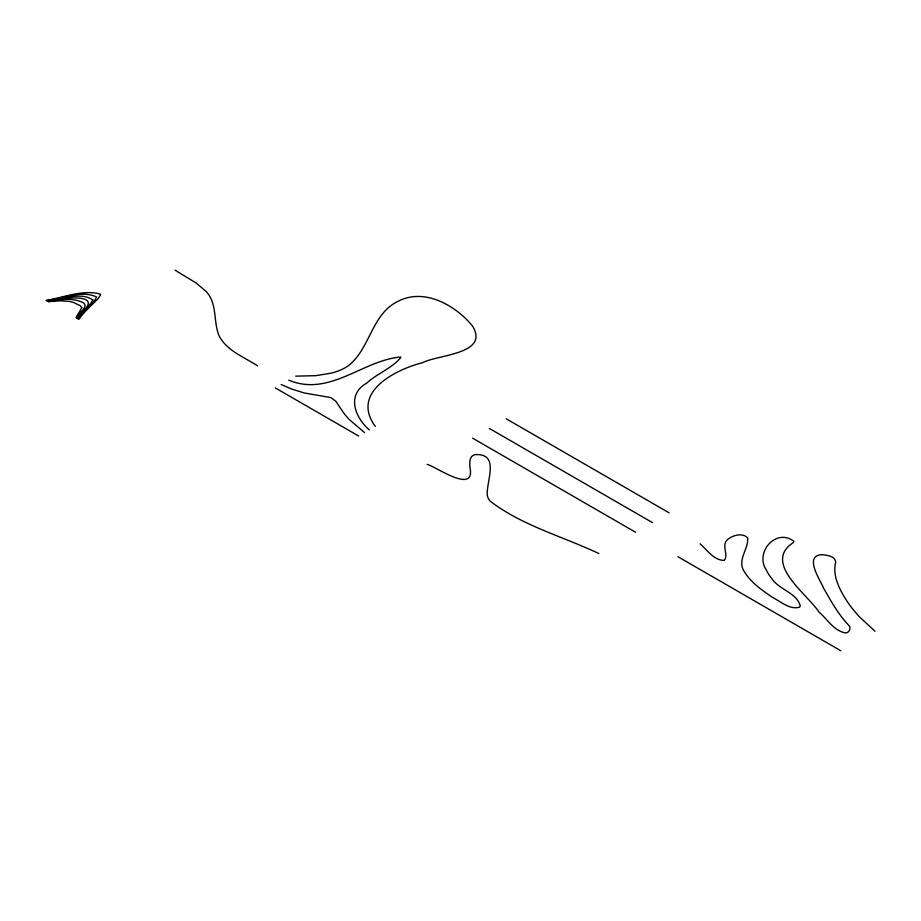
<?xml version="1.0" encoding="UTF-8"?>
<svg xmlns="http://www.w3.org/2000/svg" width="921" height="921" viewBox="0 0 921 921"><rect width="100%" height="100%" fill="white"/><g stroke="black" fill="none" stroke-linecap="round" stroke-linejoin="round"><path stroke-width="1.38" d="M295.699 376.148L315.961 375.664L331.606 373.063A46.637 26.928 0 0 0 348.034 365.971C370.461 348.898 371.267 313.693 398.655 300.994C424.834 287.847 455.458 305.404 472.358 325.804C490.225 354.332 437.406 354.597 422.578 362.701C395.374 369.494 350.268 392.427 375.308 426.411M288.757 380.154C329.315 397.227 362.759 360.284 400.566 357.014L400.842 357.486C391.966 368.331 377.115 373.5 366.708 383.113C346.296 394.579 354.815 417.386 369.275 429.888M598.823 553.521C562.708 536.413 522.195 525.707 490.191 501.162A27.1 15.645 0 0 1 487.336 495.579C485.839 481.741 500.656 453.201 475.109 454.617C468.766 455.907 469.503 463.942 470.205 468.789C474.373 494.347 435.173 466.164 427.183 464.391M281.17 384.541L291.266 388.881L304.218 392.968L330.881 397.584L335.785 401.245L343.073 412.09A138.484 79.954 0 0 0 349.646 419.861L364.578 432.605M506.193 418.779L669.199 512.882M489.408 428.472L652.413 522.587M472.611 438.166L635.617 532.28M677.914 556.698L840.919 650.813M275.321 387.914L358.66 436.024M175.082 270.187L196.208 283.058L206.154 291.508A62.329 35.988 0 0 1 210.161 297.034C216.573 308.926 213.914 323.225 218.979 335.543C226.578 350.832 244.077 356.991 257.558 365.821M874.95 631.161L859.754 617.151A236.34 136.446 0 0 1 844.522 597.292C838.317 586.827 832.469 574.439 835.727 562.04C834.933 555.847 826.839 555.236 821.935 554.672C803.423 555.708 820.358 579.977 823.501 588.012C830.926 600.987 838.26 614.342 848.667 625.221C851.522 627.592 849.507 632.301 846.18 632.957C834.368 631.645 827.288 619.096 818.884 611.935C807.199 593.849 761.943 562.696 793.637 542.342L793.787 541.203C775.989 527.791 754.506 552.347 766.341 570.064A84.663 48.882 0 0 0 771.959 578.745C779.178 589.843 796.987 592.767 800.268 606.006L799.497 607.181C789.827 610.047 780.697 601.494 772.535 597.43C762.035 590.234 751.018 582.694 744.283 571.607C736.708 560.233 748.554 549.423 747.702 538.037C742.648 531.993 731.32 535.469 726.508 540.604C721.845 546.51 728.592 554.776 724.378 560.359C714.12 560.67 707.178 549.929 700.121 543.874M100.562 294.732L98.305 298.485L85.665 310.964A180.24 104.061 0 0 0 78.861 319.299L78.297 318.977C82.832 310.527 92.837 305.358 96.647 296.965C81.29 289.862 62.536 298.565 46.614 300.683L46.05 300.361C63.63 297.644 82.671 289.263 100.274 294.075L100.562 294.732M92.814 299.947L90.868 303.354L77.732 318.654L77.168 318.332A190.233 109.829 0 0 1 81.785 312.277C105.88 291.347 56.008 298.784 47.742 301.328L47.178 301.006C61.028 299.555 80.645 291.427 92.814 299.947M81.808 307.626L79.471 311.759A149.144 86.114 0 0 0 77.007 315.868L76.052 317.676L76.616 317.998C77.41 313.128 89.291 307.326 83.454 302.836C72.598 297.322 59.738 299.498 48.306 301.662L60.51 300.81L69.052 301.409A21.747 12.56 0 0 1 73.807 302.618L80.185 305.668L81.808 307.626"/></g></svg>
